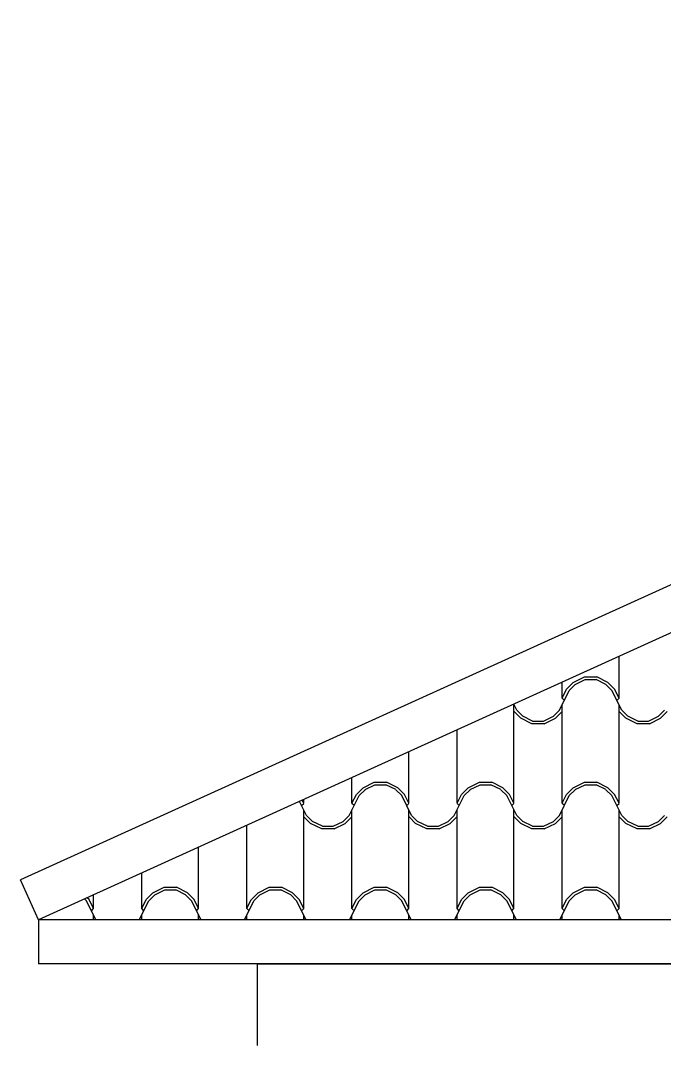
# Model space of a CAD drawing. Extents: x -135 to 36, y 31 to 104.
# Drawn here: x 26.211 to 27.682, y 49.906 to 52.245 of the extents above; entities that cross this region are included whole.
import ezdxf

# ---------------------------------------------------------------- set-up
doc = ezdxf.new("R2010")
doc.units = 0
doc.header["$MEASUREMENT"] = 0
doc.layers.get('0').update_dxf_attribs({"linetype": 'CONTINUOUS'})
doc.layers.add('NUEVO', color=1, linetype='CONTINUOUS')
doc.layers.add('RELLENO', color=7, linetype='CONTINUOUS')

msp = doc.modelspace()

# ---------------------------------------------------------------- linework, layer by layer
for p, q in [((26.7525, 50.0929), (34.3192, 50.0929)), ((26.7525, 49.9063), (26.7525, 50.0929))]:
    msp.add_line(p, q)
at = {"layer": 'NUEVO'}
for p, q in [((30.5359, 52.2452), (26.2112, 50.284)), ((30.5359, 52.1354), (26.2525, 50.1929)), ((26.2525, 50.1929), (26.2112, 50.284)), ((34.8192, 50.1929), (26.2525, 50.1929)), ((26.2525, 50.1929), (26.2525, 50.0929)), ((33.6125, 50.1929), (26.2525, 50.1929)), ((34.8192, 50.0929), (26.2525, 50.0929))]:
    msp.add_line(p, q, dxfattribs=at)
at = {"layer": 'RELLENO', "color": 1}
for p, q in [((27.5781, 50.6989), (27.5781, 50.7941)), ((27.4481, 50.6989), (27.4481, 50.7351)), ((27.4584, 50.7193), (27.4736, 50.7345)), ((27.4736, 50.7346), (27.4991, 50.7473)), ((27.478, 50.7301), (27.5006, 50.7414)), ((27.4991, 50.7473), (27.5272, 50.7473)), ((27.5006, 50.7413), (27.5256, 50.7413)), ((27.5482, 50.7301), (27.5256, 50.7414)), ((27.5526, 50.7346), (27.5272, 50.7473)), ((27.5679, 50.7193), (27.5526, 50.7345)), ((27.4418, 50.6713), (27.4644, 50.7165)), ((27.4418, 50.6713), (27.4644, 50.7165)), ((27.4481, 50.6989), (27.4583, 50.7193)), ((27.4481, 50.6989), (27.4583, 50.7193)), ((27.4644, 50.7164), (27.478, 50.73)), ((27.5618, 50.7164), (27.5482, 50.73)), ((27.5844, 50.6713), (27.5618, 50.7165)), ((27.5844, 50.6713), (27.5618, 50.7165)), ((27.5781, 50.6989), (27.5679, 50.7193)), ((27.5781, 50.6989), (27.5679, 50.7193)), ((27.4531, 50.6938), (27.4481, 50.6988)), ((27.5731, 50.6938), (27.5781, 50.6988)), ((27.3444, 50.6713), (27.3376, 50.685)), ((27.3444, 50.6713), (27.3376, 50.685)), ((27.3381, 50.4589), (27.3381, 50.6839)), ((27.3536, 50.6531), (27.3384, 50.6684)), ((27.358, 50.6576), (27.3444, 50.6712)), ((27.4282, 50.6576), (27.4418, 50.6712)), ((27.4326, 50.6531), (27.4479, 50.6684)), ((27.4481, 50.4589), (27.4481, 50.6839)), ((27.5781, 50.4589), (27.5781, 50.6839)), ((27.5936, 50.6531), (27.5784, 50.6684)), ((27.598, 50.6576), (27.5844, 50.6712)), ((27.6682, 50.6576), (27.6818, 50.6712)), ((27.6726, 50.6531), (27.6879, 50.6684)), ((27.3791, 50.6404), (27.3536, 50.6531)), ((27.3806, 50.6464), (27.358, 50.6577)), ((27.4072, 50.6404), (27.3791, 50.6404)), ((27.3806, 50.6464), (27.4056, 50.6464)), ((27.4056, 50.6464), (27.4282, 50.6577)), ((27.4072, 50.6404), (27.4326, 50.6531)), ((27.6191, 50.6404), (27.5936, 50.6531)), ((27.6206, 50.6464), (27.598, 50.6577)), ((27.6472, 50.6404), (27.6191, 50.6404)), ((27.6206, 50.6464), (27.6456, 50.6464)), ((27.6456, 50.6464), (27.6682, 50.6577)), ((27.6472, 50.6404), (27.6726, 50.6531)), ((27.2081, 50.4589), (27.2081, 50.6263)), ((27.0981, 50.4589), (27.0981, 50.5764)), ((26.9681, 50.4589), (26.9681, 50.5174)), ((26.9936, 50.4946), (27.0191, 50.5073)), ((26.998, 50.4901), (27.0206, 50.5014)), ((27.0191, 50.5073), (27.0472, 50.5073)), ((27.0206, 50.5013), (27.0456, 50.5013)), ((27.0682, 50.4901), (27.0456, 50.5014)), ((27.0726, 50.4946), (27.0472, 50.5073)), ((27.2336, 50.4946), (27.2591, 50.5073)), ((27.238, 50.4901), (27.2606, 50.5014)), ((27.2591, 50.5073), (27.2872, 50.5073)), ((27.2606, 50.5013), (27.2856, 50.5013)), ((27.3082, 50.4901), (27.2856, 50.5014)), ((27.3126, 50.4946), (27.2872, 50.5073)), ((27.4736, 50.4946), (27.4991, 50.5073)), ((27.478, 50.4901), (27.5006, 50.5014)), ((27.4991, 50.5073), (27.5272, 50.5073)), ((27.5006, 50.5013), (27.5256, 50.5013)), ((27.5482, 50.4901), (27.5256, 50.5014)), ((27.5526, 50.4946), (27.5272, 50.5073)), ((26.9618, 50.4313), (26.9844, 50.4765)), ((26.9618, 50.4313), (26.9844, 50.4765)), ((26.9681, 50.4589), (26.9783, 50.4793)), ((26.9681, 50.4589), (26.9783, 50.4793)), ((26.9784, 50.4793), (26.9936, 50.4945)), ((26.9844, 50.4764), (26.998, 50.49)), ((27.0818, 50.4764), (27.0682, 50.49)), ((27.0879, 50.4793), (27.0726, 50.4945)), ((27.1044, 50.4313), (27.0818, 50.4765)), ((27.1044, 50.4313), (27.0818, 50.4765)), ((27.0981, 50.4589), (27.0879, 50.4793)), ((27.0981, 50.4589), (27.0879, 50.4793)), ((27.2018, 50.4313), (27.2244, 50.4765)), ((27.2018, 50.4313), (27.2244, 50.4765)), ((27.2081, 50.4589), (27.2183, 50.4793)), ((27.2081, 50.4589), (27.2183, 50.4793)), ((27.2184, 50.4793), (27.2336, 50.4945)), ((27.2244, 50.4764), (27.238, 50.49)), ((27.3218, 50.4764), (27.3082, 50.49)), ((27.3279, 50.4793), (27.3126, 50.4945)), ((27.3444, 50.4313), (27.3218, 50.4765)), ((27.3444, 50.4313), (27.3218, 50.4765)), ((27.3381, 50.4589), (27.3279, 50.4793)), ((27.3381, 50.4589), (27.3279, 50.4793)), ((27.4418, 50.4313), (27.4644, 50.4765)), ((27.4418, 50.4313), (27.4644, 50.4765)), ((27.4481, 50.4589), (27.4583, 50.4793)), ((27.4481, 50.4589), (27.4583, 50.4793)), ((27.4584, 50.4793), (27.4736, 50.4945)), ((27.4644, 50.4764), (27.478, 50.49)), ((27.5618, 50.4764), (27.5482, 50.49)), ((27.5679, 50.4793), (27.5526, 50.4945)), ((27.5844, 50.4313), (27.5618, 50.4765)), ((27.5844, 50.4313), (27.5618, 50.4765)), ((27.5781, 50.4589), (27.5679, 50.4793)), ((27.5781, 50.4589), (27.5679, 50.4793)), ((26.8644, 50.4313), (26.8485, 50.4631)), ((26.8644, 50.4313), (26.8485, 50.4631)), ((26.8531, 50.4538), (26.8581, 50.4588)), ((26.8581, 50.4589), (26.8546, 50.4659)), ((26.8581, 50.4589), (26.8546, 50.4659)), ((26.8581, 50.4589), (26.8581, 50.4675)), ((26.9731, 50.4538), (26.9681, 50.4588)), ((27.0931, 50.4538), (27.0981, 50.4588)), ((27.2131, 50.4538), (27.2081, 50.4588)), ((27.3331, 50.4538), (27.3381, 50.4588)), ((27.4531, 50.4538), (27.4481, 50.4588)), ((27.5731, 50.4538), (27.5781, 50.4588)), ((26.8581, 50.2189), (26.8581, 50.4439)), ((26.8736, 50.4131), (26.8584, 50.4284)), ((26.878, 50.4176), (26.8644, 50.4312)), ((26.9482, 50.4176), (26.9618, 50.4312)), ((26.9526, 50.4131), (26.9679, 50.4284)), ((26.9681, 50.2189), (26.9681, 50.4439)), ((27.0981, 50.2189), (27.0981, 50.4439)), ((27.1136, 50.4131), (27.0984, 50.4284)), ((27.118, 50.4176), (27.1044, 50.4312)), ((27.1882, 50.4176), (27.2018, 50.4312)), ((27.1926, 50.4131), (27.2079, 50.4284)), ((27.2081, 50.2189), (27.2081, 50.4439)), ((27.3381, 50.2189), (27.3381, 50.4439)), ((27.3536, 50.4131), (27.3384, 50.4284)), ((27.358, 50.4176), (27.3444, 50.4312)), ((27.4282, 50.4176), (27.4418, 50.4312)), ((27.4326, 50.4131), (27.4479, 50.4284)), ((27.4481, 50.2189), (27.4481, 50.4439)), ((27.5781, 50.2189), (27.5781, 50.4439)), ((27.5936, 50.4131), (27.5784, 50.4284)), ((27.598, 50.4176), (27.5844, 50.4312)), ((27.6682, 50.4176), (27.6818, 50.4312)), ((27.6726, 50.4131), (27.6879, 50.4284)), ((26.7281, 50.2189), (26.7281, 50.4086)), ((26.8991, 50.4004), (26.8736, 50.4131)), ((26.9006, 50.4064), (26.878, 50.4177)), ((26.9006, 50.4064), (26.9256, 50.4064)), ((26.9256, 50.4064), (26.9482, 50.4177)), ((26.9272, 50.4004), (26.9526, 50.4131)), ((27.1391, 50.4004), (27.1136, 50.4131)), ((27.1406, 50.4064), (27.118, 50.4177)), ((27.1406, 50.4064), (27.1656, 50.4064)), ((27.1656, 50.4064), (27.1882, 50.4177)), ((27.1672, 50.4004), (27.1926, 50.4131)), ((27.3791, 50.4004), (27.3536, 50.4131)), ((27.3806, 50.4064), (27.358, 50.4177)), ((27.3806, 50.4064), (27.4056, 50.4064)), ((27.4056, 50.4064), (27.4282, 50.4177)), ((27.4072, 50.4004), (27.4326, 50.4131)), ((27.6191, 50.4004), (27.5936, 50.4131)), ((27.6206, 50.4064), (27.598, 50.4177)), ((27.6206, 50.4064), (27.6456, 50.4064)), ((27.6456, 50.4064), (27.6682, 50.4177)), ((27.6472, 50.4004), (27.6726, 50.4131)), ((26.9272, 50.4004), (26.8991, 50.4004)), ((27.1672, 50.4004), (27.1391, 50.4004)), ((27.4072, 50.4004), (27.3791, 50.4004)), ((27.6472, 50.4004), (27.6191, 50.4004)), ((26.6181, 50.2189), (26.6181, 50.3587)), ((26.4881, 50.2189), (26.4881, 50.2997)), ((26.5136, 50.2546), (26.5391, 50.2673)), ((26.5391, 50.2673), (26.5672, 50.2673)), ((26.5926, 50.2546), (26.5672, 50.2673)), ((26.7536, 50.2546), (26.7791, 50.2673)), ((26.7791, 50.2673), (26.8072, 50.2673)), ((26.8326, 50.2546), (26.8072, 50.2673)), ((26.9936, 50.2546), (27.0191, 50.2673)), ((27.0191, 50.2673), (27.0472, 50.2673)), ((27.0726, 50.2546), (27.0472, 50.2673)), ((27.2336, 50.2546), (27.2591, 50.2673)), ((27.2591, 50.2673), (27.2872, 50.2673)), ((27.3126, 50.2546), (27.2872, 50.2673)), ((27.4736, 50.2546), (27.4991, 50.2673)), ((27.4991, 50.2673), (27.5272, 50.2673)), ((27.5526, 50.2546), (27.5272, 50.2673)), ((26.3679, 50.2393), (26.3638, 50.2433)), ((26.3781, 50.2189), (26.3781, 50.2498)), ((26.4984, 50.2393), (26.5136, 50.2545)), ((26.5044, 50.2364), (26.518, 50.25)), ((26.518, 50.2501), (26.5406, 50.2614)), ((26.5406, 50.2613), (26.5656, 50.2613)), ((26.5882, 50.2501), (26.5656, 50.2614)), ((26.6018, 50.2364), (26.5882, 50.25)), ((26.6079, 50.2393), (26.5926, 50.2545)), ((26.7384, 50.2393), (26.7536, 50.2545)), ((26.7444, 50.2364), (26.758, 50.25)), ((26.758, 50.2501), (26.7806, 50.2614)), ((26.7806, 50.2613), (26.8056, 50.2613)), ((26.8282, 50.2501), (26.8056, 50.2614)), ((26.8418, 50.2364), (26.8282, 50.25)), ((26.8479, 50.2393), (26.8326, 50.2545)), ((26.9784, 50.2393), (26.9936, 50.2545)), ((26.9844, 50.2364), (26.998, 50.25)), ((26.998, 50.2501), (27.0206, 50.2614)), ((27.0206, 50.2613), (27.0456, 50.2613)), ((27.0682, 50.2501), (27.0456, 50.2614)), ((27.0818, 50.2364), (27.0682, 50.25)), ((27.0879, 50.2393), (27.0726, 50.2545)), ((27.2184, 50.2393), (27.2336, 50.2545)), ((27.2244, 50.2364), (27.238, 50.25)), ((27.238, 50.2501), (27.2606, 50.2614)), ((27.2606, 50.2613), (27.2856, 50.2613)), ((27.3082, 50.2501), (27.2856, 50.2614)), ((27.3218, 50.2364), (27.3082, 50.25)), ((27.3279, 50.2393), (27.3126, 50.2545)), ((27.4584, 50.2393), (27.4736, 50.2545)), ((27.4644, 50.2364), (27.478, 50.25)), ((27.478, 50.2501), (27.5006, 50.2614)), ((27.5006, 50.2613), (27.5256, 50.2613)), ((27.5482, 50.2501), (27.5256, 50.2614)), ((27.5618, 50.2364), (27.5482, 50.25)), ((27.5679, 50.2393), (27.5526, 50.2545)), ((26.3618, 50.2364), (26.3577, 50.2406)), ((26.3836, 50.1929), (26.3618, 50.2365)), ((26.3836, 50.1929), (26.3618, 50.2365)), ((26.3781, 50.2189), (26.3679, 50.2393)), ((26.3781, 50.2189), (26.3679, 50.2393)), ((26.3731, 50.2138), (26.3781, 50.2188)), ((26.4826, 50.1929), (26.5044, 50.2365)), ((26.4826, 50.1929), (26.5044, 50.2365)), ((26.4881, 50.2189), (26.4983, 50.2393)), ((26.4881, 50.2189), (26.4983, 50.2393)), ((26.4931, 50.2138), (26.4881, 50.2188)), ((26.6236, 50.1929), (26.6018, 50.2365)), ((26.6236, 50.1929), (26.6018, 50.2365)), ((26.6181, 50.2189), (26.6079, 50.2393)), ((26.6181, 50.2189), (26.6079, 50.2393)), ((26.6131, 50.2138), (26.6181, 50.2188)), ((26.7226, 50.1929), (26.7444, 50.2365)), ((26.7226, 50.1929), (26.7444, 50.2365)), ((26.7281, 50.2189), (26.7383, 50.2393)), ((26.7281, 50.2189), (26.7383, 50.2393)), ((26.7331, 50.2138), (26.7281, 50.2188)), ((26.8636, 50.1929), (26.8418, 50.2365)), ((26.8636, 50.1929), (26.8418, 50.2365)), ((26.8581, 50.2189), (26.8479, 50.2393)), ((26.8581, 50.2189), (26.8479, 50.2393)), ((26.8531, 50.2138), (26.8581, 50.2188)), ((26.9626, 50.1929), (26.9844, 50.2365)), ((26.9626, 50.1929), (26.9844, 50.2365)), ((26.9681, 50.2189), (26.9783, 50.2393)), ((26.9681, 50.2189), (26.9783, 50.2393)), ((26.9731, 50.2138), (26.9681, 50.2188)), ((27.1036, 50.1929), (27.0818, 50.2365)), ((27.1036, 50.1929), (27.0818, 50.2365)), ((27.0981, 50.2189), (27.0879, 50.2393)), ((27.0981, 50.2189), (27.0879, 50.2393)), ((27.0931, 50.2138), (27.0981, 50.2188)), ((27.2026, 50.1929), (27.2244, 50.2365)), ((27.2026, 50.1929), (27.2244, 50.2365)), ((27.2081, 50.2189), (27.2183, 50.2393)), ((27.2081, 50.2189), (27.2183, 50.2393)), ((27.2131, 50.2138), (27.2081, 50.2188)), ((27.3436, 50.1929), (27.3218, 50.2365)), ((27.3436, 50.1929), (27.3218, 50.2365)), ((27.3381, 50.2189), (27.3279, 50.2393)), ((27.3381, 50.2189), (27.3279, 50.2393)), ((27.3331, 50.2138), (27.3381, 50.2188)), ((27.4426, 50.1929), (27.4644, 50.2365)), ((27.4426, 50.1929), (27.4644, 50.2365)), ((27.4481, 50.2189), (27.4583, 50.2393)), ((27.4481, 50.2189), (27.4583, 50.2393)), ((27.4531, 50.2138), (27.4481, 50.2188)), ((27.5836, 50.1929), (27.5618, 50.2365)), ((27.5836, 50.1929), (27.5618, 50.2365)), ((27.5781, 50.2189), (27.5679, 50.2393)), ((27.5781, 50.2189), (27.5679, 50.2393)), ((27.5731, 50.2138), (27.5781, 50.2188)), ((26.3781, 50.1929), (26.3781, 50.2039)), ((26.4881, 50.1929), (26.4881, 50.2039)), ((26.6181, 50.1929), (26.6181, 50.2039)), ((26.7281, 50.1929), (26.7281, 50.2039)), ((26.8581, 50.1929), (26.8581, 50.2039)), ((26.9681, 50.1929), (26.9681, 50.2039)), ((27.0981, 50.1929), (27.0981, 50.2039)), ((27.2081, 50.1929), (27.2081, 50.2039)), ((27.3381, 50.1929), (27.3381, 50.2039)), ((27.4481, 50.1929), (27.4481, 50.2039)), ((27.5781, 50.1929), (27.5781, 50.2039))]:
    msp.add_line(p, q, dxfattribs=at)

doc.saveas('drawing.dxf')
